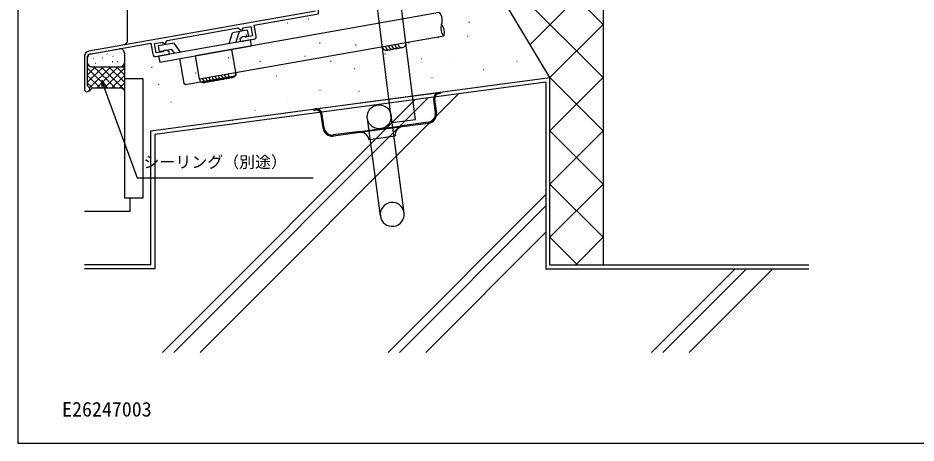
# Model space of a CAD drawing. Units: millimetres, scale not verified. Extents: x -438 to 438, y -464 to 465.
# Drawn here: x -437.5 to -99.9, y -449.2 to -289.5 of the extents above; entities that cross this region are included whole.
import ezdxf
from ezdxf.enums import TextEntityAlignment as Align

# ---------------------------------------------------------------- set-up
doc = ezdxf.new("R2010")
doc.units = ezdxf.units.MM
doc.header["$LTSCALE"] = 4
for name, color, linetype in [('0-1_USER1', 3, 'Continuous'), ('0-2_YKK_11', 7, 'Continuous'), ('0-5_YKK_13', 4, 'Continuous'), ('0-7_YKK_D', 6, 'Continuous'), ('0-8_YKK_ZWAK', 7, 'Continuous'), ('0-9_YSS_K', 3, 'Continuous'), ('0-A_YSS_KE', 3, 'Continuous')]:
    doc.layers.add(name, color=color, linetype=linetype)
doc.styles.add('ＭＳ ゴシック', font='')
doc.styles.get('ＭＳ ゴシック').set_extended_font_data('MS Gothic')

msp = doc.modelspace()

# ---------------------------------------------------------------- linework, layer by layer
at = {"layer": '0-2_YKK_11'}
for p, q in [((-325.704, -286.88), (-410.847, -301.893)), ((-412.5, -303.863), (-412.5, -316.185))]:
    msp.add_line(p, q, dxfattribs=at)
for points in [[(-347.971, -296.29), (-348.701, -292.153), (-324.504, -287.887), (-324.504, -276.88), (-325.704, -276.88), (-325.704, -281.422)], [(-382.882, -302.141), (-385.545, -302.61), (-386.17, -299.065), (-383.082, -298.52), (-383.082, -299.079), (-382.086, -298.903), (-381.396, -297.919), (-354.806, -293.23), (-353.822, -293.92), (-352.938, -293.764), (-352.938, -293.205), (-349.929, -292.675), (-349.304, -296.22), (-351.966, -296.689)], [(-352.417, -296.414), (-353.081, -296.531), (-354.077, -297.366), (-353.903, -298.351), (-348.782, -297.448)], [(-351.966, -296.689), (-352.191, -296.551), (-352.417, -296.414)], [(-410.639, -303.075), (-387.502, -298.995), (-386.773, -303.131)], [(-385.614, -303.943), (-380.493, -303.04), (-380.667, -302.055), (-381.888, -301.61), (-382.552, -301.727), (-382.717, -301.934), (-382.882, -302.141)], [(-411.115, -315.261), (-411.3, -314.985), (-411.3, -303.863)]]:
    msp.add_lwpolyline(points, dxfattribs=at)
for centre, radius, start, end in [((-348.956, -296.463), 1, 280.00001, 10), ((-410.5, -303.863), 2, 99.99999, 180.00002), ((-410.5, -303.863), 0.8, 99.99999, 180.00002), ((-385.788, -302.958), 1, 190.00002, 280.00001), ((-411.5, -316.185), 1, 180.00002, 67.38012)]:
    msp.add_arc(centre, radius, start, end, dxfattribs=at)
at = {"layer": '0-5_YKK_13'}
for p, q in [((-358.13, -299.096), (-356.799, -295.003)), ((-351.292, -294.032), (-356.799, -295.003)), ((-355.536, -298.639), (-354.205, -294.546)), ((-350.893, -296.297), (-352.562, -296.591)), ((-351.292, -294.032), (-350.893, -296.297)), ((-378.776, -298.878), (-384.776, -299.936)), ((-384.776, -299.936), (-384.377, -302.201)), ((-376.371, -302.313), (-378.776, -298.878)), ((-379.62, -301.363), (-384.377, -302.201)), ((-378.671, -302.718), (-379.62, -301.363)), ((-355.477, -310.611), (-357.127, -301.255)), ((-376.823, -304.728), (-375.173, -314.084)), ((-374.594, -314.489), (-355.883, -311.19)), ((-355.477, -310.611), (-355.883, -311.19)), ((-374.594, -314.489), (-375.173, -314.084)), ((-325.799, -323.658), (-279.21, -317.45)), ((-281.272, -320.146), (-280.599, -325.202)), ((-280.876, -320.094), (-280.202, -325.149)), ((-279.21, -317.45), (-278.715, -317.384)), ((-279.158, -317.847), (-278.662, -317.781)), ((-278.715, -317.384), (-278.662, -317.781)), ((-326.294, -323.724), (-325.799, -323.658)), ((-326.241, -324.121), (-326.294, -323.724)), ((-326.241, -324.121), (-325.746, -324.055)), ((-322.826, -330.829), (-323.499, -325.773)), ((-322.429, -330.776), (-323.103, -325.72)), ((-301.272, -363.871), (-306.159, -327.195)), ((-292.351, -362.682), (-297.238, -326.007)), ((-309.034, -332.118), (-293.175, -330.005)), ((-293.122, -330.401), (-308.982, -332.515)), ((-283.262, -328.684), (-293.175, -330.005)), ((-283.209, -329.081), (-293.122, -330.401)), ((-309.034, -332.118), (-318.947, -333.439)), ((-308.982, -332.515), (-318.894, -333.836)), ((-305.612, -335.092), (-295.699, -333.771))]:
    msp.add_line(p, q, dxfattribs=at)
msp.add_lwpolyline([(-384.608, -303.765), (-384.209, -306.03), (-349.741, -299.953), (-350.14, -297.688)], close=True, dxfattribs=at)
msp.add_circle((-301.699, -326.601), 4.5, dxfattribs=at)
for centre, radius, start, end in [((-278.893, -319.829), 2.4, 97.59, 187.59), ((-278.893, -319.829), 2, 97.59, 187.59), ((-325.482, -326.037), 2.4, 7.59, 97.59), ((-325.482, -326.037), 2, 7.59, 97.59), ((-283.672, -325.611), 3.1, 277.59, 7.59), ((-283.672, -325.611), 3.5, 277.59, 7.59), ((-319.356, -330.366), 3.5, 187.59, 277.59), ((-319.356, -330.366), 3.1, 187.59, 277.59), ((-292.725, -333.375), 3, 97.59, 187.59), ((-308.585, -335.488), 3, 7.59, 97.59), ((-296.812, -363.277), 4.5, 7.59, 187.59), ((-296.812, -363.277), 4.5, 187.59, 7.59)]:
    msp.add_arc(centre, radius, start, end, dxfattribs=at)
at = {"layer": '0-7_YKK_D'}
for points in [[(-405.801, -315.546), (-406.031, -312.916), (-404.516, -315.079)], [(-406.031, -312.916), (-405.158, -315.313), (-392.678, -349.603), (-326.5, -349.603)]]:
    msp.add_lwpolyline(points, dxfattribs=at)
at = {"layer": '0-8_YKK_ZWAK'}
msp.add_line((-437.5, 430.8), (-437.5, -449.2), dxfattribs=at)
msp.add_lwpolyline([(-437.5, -449.2), (437.5, -449.2), (437.5, 430.8)], dxfattribs=at)
at = {"layer": '0-9_YSS_K'}
for p, q in [((-265.604, -243.787), (-217.505, -291.887)), ((-267.654, -261.737), (-217.505, -311.887)), ((-237.505, -311.887), (-267.504, -261.88)), ((-217.505, -271.887), (-245.004, -299.386)), ((-296.999, -328.788), (-303.632, -275.861)), ((-288.069, -327.669), (-294.702, -274.742)), ((-396.503, -285.309), (-396.503, -298.54)), ((-279.021, -287.45), (-370.812, -303.635)), ((-328.306, -289.933), (-328.106, -289.933)), ((-336.33, -291.317), (-336.13, -291.317)), ((-267.984, -291.04), (-267.784, -291.04)), ((-217.505, -291.887), (-237.505, -311.887)), ((-277.458, -296.313), (-369.249, -312.499)), ((-351.826, -295.744), (-351.626, -295.744)), ((-279.606, -296.851), (-279.406, -296.851)), ((-268.537, -296.297), (-268.337, -296.297)), ((-396.503, -298.54), (-397.503, -299.54)), ((-324.155, -298.788), (-323.955, -298.788)), ((-310.597, -299.618), (-310.397, -299.618)), ((-290.674, -298.788), (-290.474, -298.788)), ((-410.06, -302.973), (-399.263, -301.069)), ((-407.644, -303.26), (-407.544, -303.26)), ((-407.644, -303.26), (-407.544, -303.26)), ((-404.093, -302.901), (-403.993, -302.901)), ((-399.25, -302.363), (-399.15, -302.363)), ((-397.503, -302.546), (-397.503, -306.28)), ((-369.246, -312.498), (-370.809, -303.635)), ((-329.689, -303.768), (-329.489, -303.768)), ((-299.528, -302.938), (-299.328, -302.938)), ((-411.3, -306.28), (-411.3, -304.45)), ((-409.187, -304.55), (-409.087, -304.55)), ((-408.527, -306.389), (-408.327, -306.389)), ((-405.851, -304.478), (-405.751, -304.478)), ((-402.071, -305.783), (-401.871, -305.783)), ((-401.833, -303.869), (-401.733, -303.869)), ((-400.174, -305.824), (-399.974, -305.824)), ((-398.389, -305.948), (-398.289, -305.948)), ((-397.503, -306.28), (-397.503, -315.782)), ((-376.176, -304.599), (-375.976, -304.599)), ((-358.467, -304.322), (-358.267, -304.322)), ((-346.568, -305.705), (-346.368, -305.705)), ((-320.005, -305.705), (-319.805, -305.705)), ((-285.949, -304.744), (-285.849, -304.744)), ((-274.063, -305.762), (-273.963, -305.762)), ((-249.95, -305.762), (-249.85, -305.762)), ((-411.3, -310.781), (-408.299, -307.78)), ((-411.3, -313.609), (-405.471, -307.78)), ((-411.3, -308.301), (-403.819, -315.782)), ((-410.604, -315.741), (-402.642, -307.78)), ((-409.8, -307.78), (-397.503, -307.78)), ((-408.993, -307.78), (-400.99, -315.782)), ((-407.816, -315.782), (-399.814, -307.78)), ((-406.164, -307.78), (-397.505, -316.44)), ((-404.988, -315.782), (-397.503, -308.297)), ((-403.336, -307.78), (-397.503, -313.613)), ((-400.508, -307.78), (-397.503, -310.785)), ((-397.679, -307.78), (-397.503, -307.956)), ((-387.244, -307.919), (-387.044, -307.919)), ((-370.919, -310.133), (-370.719, -310.133)), ((-311.081, -308.478), (-310.981, -308.478)), ((-262.516, -308.817), (-262.416, -308.817)), ((-411.3, -311.129), (-406.647, -315.782)), ((-411.3, -313.958), (-409.476, -315.782)), ((-402.159, -315.782), (-397.503, -311.125)), ((-399.331, -315.782), (-397.503, -313.954)), ((-239.005, -313.6), (-386.005, -333.2)), ((-360.127, -311.793), (-359.927, -311.793)), ((-340.481, -311.24), (-340.281, -311.24)), ((-281.874, -311.871), (-281.774, -311.871)), ((-239.005, -313.658), (-239.005, -383.688)), ((-237.505, -311.887), (-217.505, -331.887)), ((-217.505, -311.887), (-237.505, -331.887)), ((-409.492, -315.782), (-410.797, -317.087)), ((-409.492, -315.782), (-398.503, -315.782)), ((-398.503, -315.782), (-397.503, -316.782)), ((-384.754, -314.283), (-384.554, -314.283)), ((-323.987, -316.623), (-323.887, -316.623)), ((-309.383, -316.962), (-309.283, -316.962)), ((-288.147, -320.153), (-383.194, -415.2)), ((-283.251, -319.5), (-378.952, -415.2)), ((-271.829, -317.977), (-369.052, -415.2)), ((-336.213, -320.696), (-336.113, -320.696)), ((-380.024, -321.035), (-379.924, -321.035)), ((-348.44, -324.089), (-348.34, -324.089)), ((-356.93, -327.823), (-356.83, -327.823)), ((-296.999, -328.788), (-288.069, -327.669)), ((-386.005, -333.2), (-386.005, -383.688)), ((-372.553, -331.217), (-372.453, -331.217)), ((-372.553, -331.217), (-372.453, -331.217)), ((-217.505, -331.887), (-237.505, -351.887)), ((-237.505, -331.887), (-217.505, -351.887)), ((-217.505, -351.887), (-237.505, -371.887)), ((-239.005, -355.863), (-298.341, -415.2)), ((-239.005, -360.106), (-294.099, -415.2)), ((-239.005, -370.005), (-284.199, -415.2)), ((-237.505, -371.887), (-227.204, -382.188)), ((-386.005, -383.688), (-412.5, -383.688)), ((-239.005, -383.688), (-140.208, -383.688)), ((-167.834, -383.688), (-199.346, -415.2)), ((-163.592, -383.688), (-195.104, -415.2)), ((-153.692, -383.688), (-185.204, -415.2))]:
    msp.add_line(p, q, dxfattribs=at)
msp.add_lwpolyline([(-237.505, -351.887), (-217.505, -371.887), (-227.805, -382.188)], dxfattribs=at)
for centre, radius, start, end in [((-282.468, -290.343), 4.5, 340.00021, 40.00016), ((-274.011, -293.421), 4.5, 160.00016, 220.00021), ((-281.687, -294.774), 4.5, 340.00016, 40.00021), ((-299.07, -300.124), 1.5, 190.0001, 303.57828), ((-297.888, -299.916), 1.5, 190.0001, 303.57828), ((-296.707, -299.707), 1.5, 190.0001, 303.57828), ((-295.525, -299.499), 1.5, 190.0001, 303.57828), ((-294.343, -299.291), 1.5, 190.0001, 303.57828), ((-293.161, -299.082), 1.5, 190.0001, 10.0001), ((-409.8, -304.45), 1.5, 100, 180), ((-399.003, -302.546), 1.5, 0, 100), ((-409.8, -306.28), 1.5, 180, 270), ((-399.003, -306.28), 1.5, 270, 0), ((-357.136, -310.363), 1.5, 190.0001, 10.0001), ((-367.772, -312.238), 1.5, 190.0001, 303.57828), ((-366.59, -312.03), 1.5, 190.0001, 303.57828), ((-365.408, -311.821), 1.5, 190.0001, 303.57828), ((-364.227, -311.613), 1.5, 190.0001, 303.57828), ((-363.045, -311.405), 1.5, 190.0001, 303.57828), ((-361.863, -311.196), 1.5, 190.0001, 303.57828), ((-360.681, -310.988), 1.5, 190.0001, 303.57828), ((-359.5, -310.78), 1.5, 190.0001, 303.57828), ((-358.318, -310.571), 1.5, 190.0001, 303.57828)]:
    msp.add_arc(centre, radius, start, end, dxfattribs=at)
at = {"layer": '0-A_YSS_KE'}
for p, q in [((-217.505, -246.88), (-217.505, -382.188)), ((-397.505, -312.188), (-397.505, -357.188)), ((-397.505, -312.188), (-390.505, -312.188)), ((-390.505, -312.188), (-390.505, -357.188)), ((-387.505, -331.887), (-237.505, -311.887)), ((-237.505, -382.188), (-237.505, -311.887)), ((-387.505, -382.188), (-387.505, -331.887)), ((-390.505, -357.188), (-397.505, -357.188)), ((-395.505, -357.188), (-395.505, -362.188)), ((-395.505, -362.188), (-412.5, -362.188)), ((-387.505, -382.188), (-412.5, -382.188)), ((-237.505, -382.188), (-140.208, -382.188))]:
    msp.add_line(p, q, dxfattribs=at)

# ---------------------------------------------------------------- texts
at = {"layer": '0-1_USER1', "style": 'ＭＳ ゴシック'}
msp.add_text('E26247003', height=5.499, dxfattribs=at).set_placement((-420.9, -440.9), align=Align.BOTTOM_LEFT)
at = {"layer": '0-7_YKK_D', "style": 'ＭＳ ゴシック'}
msp.add_text('シーリング（別途）', height=4.399, dxfattribs=at).set_placement((-390.364, -347.118), align=Align.BOTTOM_LEFT)

doc.saveas('drawing.dxf')
